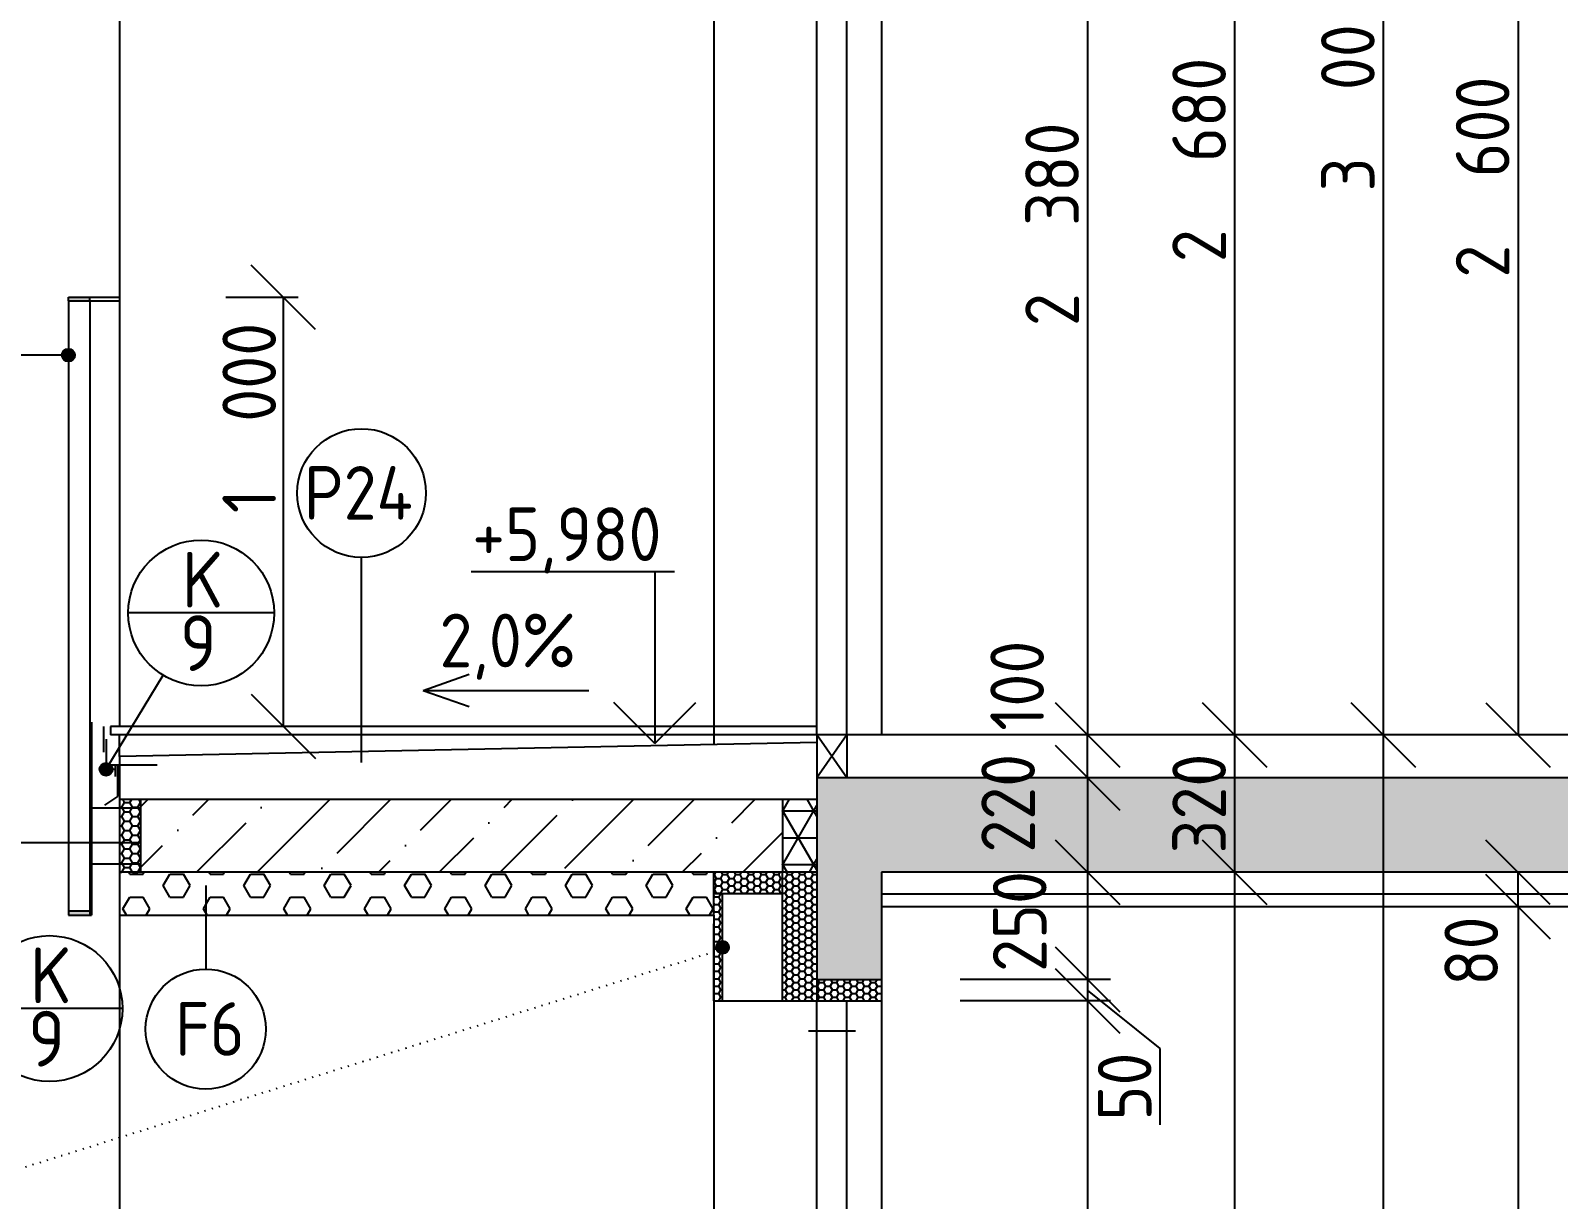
# Model space of a CAD drawing. Extents: x 3792242 to 5145247, y -1546315 to -1031918.
# Drawn here: x 3982709 to 3986268, y -1529840 to -1527116 of the extents above; entities that cross this region are included whole.
import ezdxf

# ---------------------------------------------------------------- set-up
doc = ezdxf.new("R2010")
doc.units = 0
doc.header["$MEASUREMENT"] = 0
doc.linetypes.add('ACAD_ISO07W100', pattern=[3.5, 0.5, -3])
doc.layers.get('0').update_dxf_attribs({"linetype": 'CONTINUOUS'})
doc.layers.get('Defpoints').update_dxf_attribs({"color": 61, "linetype": 'CONTINUOUS'})
for name, color, linetype in [('KÓTY', 4, 'CONTINUOUS'), ('MÚRY', 1, 'CONTINUOUS'), ('OKNÁ', 143, 'CONTINUOUS'), ('POZEMOK', 7, 'CONTINUOUS'), ('TENKÁ', 7, 'CONTINUOUS'), ('ŠRAFY', 82, 'CONTINUOUS'), ('šrafy-múry', 8, 'CONTINUOUS')]:
    doc.layers.add(name, color=color, linetype=linetype)
doc.styles.add('STYLE1', font='isocp.shx')
doc.dimstyles.new('STANDARD 50', dxfattribs={"dimtxt": 125, "dimasz": 140, "dimexe": 10, "dimexo": 200, "dimgap": 20, "dimtad": 1, "dimdsep": 46, "dimlunit": 6, "dimtxsty": 'STYLE1', "dimblk1": 'OBLIQUE', "dimblk2": 'OBLIQUE', "dimsah": 1, "dimcen": 2.5, "dimse1": 1, "dimse2": 1, "dimadec": 0, "dimazin": 0, "dimtfac": 1, "dimtmove": 1, "dimatfit": 3, "dimldrblk": 'OBLIQUE', "dimfxl": 1, "dimtolj": 1, "dimtzin": 0, "dimarcsym": 0})
doc.dimstyles.new('STANDARD-50', dxfattribs={"dimtxt": 125, "dimasz": 150, "dimexe": 10, "dimexo": 200, "dimgap": 20, "dimtad": 1, "dimdsep": 46, "dimlunit": 6, "dimtxsty": 'STYLE1', "dimblk1": 'OBLIQUE', "dimblk2": 'OBLIQUE', "dimsah": 1, "dimcen": 2.5, "dimse1": 1, "dimse2": 1, "dimadec": 0, "dimazin": 0, "dimtfac": 1, "dimtmove": 1, "dimatfit": 3, "dimldrblk": 'OBLIQUE', "dimfxl": 1, "dimtolj": 1, "dimtzin": 0, "dimarcsym": 0})
pattern_1 = [(0, (-447053.063, -28997.075), (15, 8.660254038), [10, -20]), (120, (-447053.063, -28997.075), (-15, 8.660254038), [10, -20]), (60, (-447053.063, -28997.075), (1e-14, 17.320508076), [-20, 10])]

# ---------------------------------------------------------------- blocks, each defined once
blk = doc.blocks.new('tp20')
at = {"layer": 'TENKÁ', "color": 253}
for p, q in [((4381550.1, -1316758.2), (4381550.1, -1316828.2)), ((4381431.4, -1316818.2), (4381528.6, -1316818.2)), ((4381518.9, -1316818.2), (4381518.9, -1316828.2)), ((4381528.6, -1316818.2), (4381528.6, -1316845)), ((4381528.6, -1316818.2), (4381538.6, -1316818.2)), ((4381550.1, -1316828.2), (4381528.6, -1316828.2))]:
    blk.add_line(p, q, dxfattribs=at)
blk = doc.blocks.new('_OBLIQUE')
at = {"color": 0, "linetype": 'ByBlock'}
blk.add_line((-0.5, -0.5), (0.5, 0.5), dxfattribs=at)
blk = doc.blocks.new('*D52164')
at = {"layer": 'Defpoints', "color": 0}
for p in [(3985171.4, -1528757.3), (3985171.4, -1528757.3), (3985171.4, -1528857.3)]:
    blk.add_point(p, dxfattribs=at)
at = {"layer": 'KÓTY', "color": 0, "lineweight": -2, "ltscale": 0.25}
blk.add_line((3985171.4, -1528857.3), (3985171.4, -1528757.3), dxfattribs=at)
at = {"layer": 'KÓTY', "color": 0, "linetype": 'ByBlock', "lineweight": -2, "xscale": 150, "yscale": 150, "zscale": 150}
for p, rotation in [((3985171.4, -1528757.3), 90), ((3985171.4, -1528857.3), 270)]:
    blk.add_blockref('_OBLIQUE', p, dxfattribs=dict(at, rotation=rotation))
at = {"layer": 'KÓTY', "color": 0, "insert": (3985007.4, -1528642.6), "char_height": 125, "attachment_point": 5, "rotation": 90, "style": 'STYLE1'}
blk.add_mtext('\\A1;100', dxfattribs=at)
blk = doc.blocks.new('*D52166')
at = {"layer": 'Defpoints', "color": 0}
for p in [(3985171.4, -1528857.3), (3985171.4, -1529077.3), (3985171.4, -1529077.3)]:
    blk.add_point(p, dxfattribs=at)
at = {"layer": 'KÓTY', "color": 0, "lineweight": -2, "ltscale": 0.25}
blk.add_line((3985171.4, -1528857.3), (3985171.4, -1529077.3), dxfattribs=at)
at = {"layer": 'KÓTY', "color": 0, "linetype": 'ByBlock', "lineweight": -2, "xscale": 150, "yscale": 150, "zscale": 150}
for p, rotation in [((3985171.4, -1528857.3), 90), ((3985171.4, -1529077.3), 270)]:
    blk.add_blockref('_OBLIQUE', p, dxfattribs=dict(at, rotation=rotation))
at = {"layer": 'KÓTY', "color": 0, "insert": (3984986.4, -1528916.6), "char_height": 125, "attachment_point": 5, "rotation": 90, "style": 'STYLE1'}
blk.add_mtext('\\A1;220', dxfattribs=at)
blk = doc.blocks.new('*D52167')
at = {"layer": 'Defpoints', "color": 0}
for p in [(3984690.9, -1526377.3), (3984690.9, -1528757.3), (3985171.4, -1528757.3)]:
    blk.add_point(p, dxfattribs=at)
at = {"layer": 'KÓTY', "color": 0, "lineweight": -2, "ltscale": 0.25}
blk.add_line((3985171.4, -1526377.3), (3985171.4, -1528757.3), dxfattribs=at)
at = {"layer": 'KÓTY', "color": 0, "linetype": 'ByBlock', "lineweight": -2, "xscale": 150, "yscale": 150, "zscale": 150}
for p, rotation in [((3985171.4, -1526377.3), 90), ((3985171.4, -1528757.3), 270)]:
    blk.add_blockref('_OBLIQUE', p, dxfattribs=dict(at, rotation=rotation))
at = {"layer": 'KÓTY', "color": 0, "insert": (3985088.9, -1527567.3), "char_height": 125, "attachment_point": 5, "rotation": 90, "style": 'STYLE1'}
blk.add_mtext('\\A1;2ﾠ380', dxfattribs=at)
blk = doc.blocks.new('*D52170')
at = {"layer": 'Defpoints', "color": 0}
for p in [(3984690.9, -1529077.3), (3984690.9, -1529327.3), (3985171.4, -1529327.3)]:
    blk.add_point(p, dxfattribs=at)
at = {"layer": 'KÓTY', "color": 0, "lineweight": -2, "ltscale": 0.25}
blk.add_line((3985171.4, -1529077.3), (3985171.4, -1529327.3), dxfattribs=at)
at = {"layer": 'KÓTY', "color": 0, "linetype": 'ByBlock', "lineweight": -2, "xscale": 150, "yscale": 150, "zscale": 150}
for p, rotation in [((3985171.4, -1529077.3), 90), ((3985171.4, -1529327.3), 270)]:
    blk.add_blockref('_OBLIQUE', p, dxfattribs=dict(at, rotation=rotation))
at = {"layer": 'KÓTY', "color": 0, "insert": (3985013.4, -1529192.1), "char_height": 125, "attachment_point": 5, "rotation": 90, "style": 'STYLE1'}
blk.add_mtext('\\A1;250', dxfattribs=at)
blk = doc.blocks.new('*D52172')
at = {"layer": 'Defpoints', "color": 0}
for p in [(3984690.9, -1529377.3), (3984690.9, -1531757.3), (3985171.4, -1531757.3)]:
    blk.add_point(p, dxfattribs=at)
at = {"layer": 'KÓTY', "color": 0, "lineweight": -2, "ltscale": 0.25}
blk.add_line((3985171.4, -1529377.3), (3985171.4, -1531757.3), dxfattribs=at)
at = {"layer": 'KÓTY', "color": 0, "linetype": 'ByBlock', "lineweight": -2, "xscale": 150, "yscale": 150, "zscale": 150}
for p, rotation in [((3985171.4, -1529377.3), 90), ((3985171.4, -1531757.3), 270)]:
    blk.add_blockref('_OBLIQUE', p, dxfattribs=dict(at, rotation=rotation))
at = {"layer": 'KÓTY', "color": 0, "insert": (3985088.9, -1530567.3), "char_height": 125, "attachment_point": 5, "rotation": 90, "style": 'STYLE1'}
blk.add_mtext('\\A1;2ﾠ380', dxfattribs=at)
blk = doc.blocks.new('*D52173')
at = {"layer": 'Defpoints', "color": 0}
for p in [(3984690.9, -1529327.3), (3984690.9, -1529377.3), (3985171.4, -1529377.3)]:
    blk.add_point(p, dxfattribs=at)
at = {"layer": 'KÓTY', "color": 0, "lineweight": -2, "ltscale": 0.25}
for p, q in [((3985171.4, -1529327.3), (3985171.4, -1529377.3)), ((3985340.4, -1529488.1), (3985171.4, -1529352.3)), ((3985340.4, -1529665.7), (3985340.4, -1529488.1))]:
    blk.add_line(p, q, dxfattribs=at)
at = {"layer": 'KÓTY', "color": 0, "linetype": 'ByBlock', "lineweight": -2, "xscale": 150, "yscale": 150, "zscale": 150}
for p, rotation in [((3985171.4, -1529327.3), 90), ((3985171.4, -1529377.3), 270)]:
    blk.add_blockref('_OBLIQUE', p, dxfattribs=dict(at, rotation=rotation))
at = {"layer": 'KÓTY', "color": 0, "insert": (3985257.9, -1529576.9), "char_height": 125, "attachment_point": 5, "rotation": 90, "style": 'STYLE1'}
blk.add_mtext('\\A1;50', dxfattribs=at)
blk = doc.blocks.new('*D52180')
at = {"layer": 'Defpoints', "color": 0}
for p in [(3984690.9, -1526077.3), (3984690.9, -1528757.3), (3985513.9, -1528757.3)]:
    blk.add_point(p, dxfattribs=at)
at = {"layer": 'KÓTY', "color": 0, "lineweight": -2, "ltscale": 0.25}
blk.add_line((3985513.9, -1526077.3), (3985513.9, -1528757.3), dxfattribs=at)
at = {"layer": 'KÓTY', "color": 0, "linetype": 'ByBlock', "lineweight": -2, "xscale": 150, "yscale": 150, "zscale": 150}
for p, rotation in [((3985513.9, -1526077.3), 90), ((3985513.9, -1528757.3), 270)]:
    blk.add_blockref('_OBLIQUE', p, dxfattribs=dict(at, rotation=rotation))
at = {"layer": 'KÓTY', "color": 0, "insert": (3985431.4, -1527417.3), "char_height": 125, "attachment_point": 5, "rotation": 90, "style": 'STYLE1'}
blk.add_mtext('\\A1;2ﾠ680', dxfattribs=at)
blk = doc.blocks.new('*D52181')
at = {"layer": 'Defpoints', "color": 0}
for p in [(3985513.9, -1528757.3), (3985513.9, -1529077.3), (3985513.9, -1529077.3)]:
    blk.add_point(p, dxfattribs=at)
at = {"layer": 'KÓTY', "color": 0, "lineweight": -2, "ltscale": 0.25}
blk.add_line((3985513.9, -1528757.3), (3985513.9, -1529077.3), dxfattribs=at)
at = {"layer": 'KÓTY', "color": 0, "linetype": 'ByBlock', "lineweight": -2, "xscale": 150, "yscale": 150, "zscale": 150}
for p, rotation in [((3985513.9, -1528757.3), 90), ((3985513.9, -1529077.3), 270)]:
    blk.add_blockref('_OBLIQUE', p, dxfattribs=dict(at, rotation=rotation))
at = {"layer": 'KÓTY', "color": 0, "insert": (3985431.4, -1528917.3), "char_height": 125, "attachment_point": 5, "rotation": 90, "style": 'STYLE1'}
blk.add_mtext('\\A1;320', dxfattribs=at)
blk = doc.blocks.new('*D52182')
at = {"layer": 'Defpoints', "color": 0}
for p in [(3984690.9, -1529077.3), (3984690.9, -1531757.3), (3985513.9, -1531757.3)]:
    blk.add_point(p, dxfattribs=at)
at = {"layer": 'KÓTY', "color": 0, "lineweight": -2, "ltscale": 0.25}
blk.add_line((3985513.9, -1529077.3), (3985513.9, -1531757.3), dxfattribs=at)
at = {"layer": 'KÓTY', "color": 0, "linetype": 'ByBlock', "lineweight": -2, "xscale": 150, "yscale": 150, "zscale": 150}
for p, rotation in [((3985513.9, -1529077.3), 90), ((3985513.9, -1531757.3), 270)]:
    blk.add_blockref('_OBLIQUE', p, dxfattribs=dict(at, rotation=rotation))
at = {"layer": 'KÓTY', "color": 0, "insert": (3985431.4, -1530417.3), "char_height": 125, "attachment_point": 5, "rotation": 90, "style": 'STYLE1'}
blk.add_mtext('\\A1;2ﾠ680', dxfattribs=at)
blk = doc.blocks.new('*D52187')
at = {"layer": 'Defpoints', "color": 0}
for p in [(3985860.4, -1525757.3), (3985860.4, -1528757.3), (3985860.4, -1528757.3)]:
    blk.add_point(p, dxfattribs=at)
at = {"layer": 'KÓTY', "color": 0, "lineweight": -2, "ltscale": 0.25}
blk.add_line((3985860.4, -1525757.3), (3985860.4, -1528757.3), dxfattribs=at)
at = {"layer": 'KÓTY', "color": 0, "linetype": 'ByBlock', "lineweight": -2, "xscale": 150, "yscale": 150, "zscale": 150}
for p, rotation in [((3985860.4, -1525757.3), 90), ((3985860.4, -1528757.3), 270)]:
    blk.add_blockref('_OBLIQUE', p, dxfattribs=dict(at, rotation=rotation))
at = {"layer": 'KÓTY', "color": 0, "insert": (3985777.9, -1527257.3), "char_height": 125, "attachment_point": 5, "rotation": 90, "style": 'STYLE1'}
blk.add_mtext('\\A1;3ﾠ000', dxfattribs=at)
blk = doc.blocks.new('*D52188')
at = {"layer": 'Defpoints', "color": 0}
for p in [(3985860.4, -1528757.3), (3985860.4, -1531757.3), (3985860.4, -1531757.3)]:
    blk.add_point(p, dxfattribs=at)
at = {"layer": 'KÓTY', "color": 0, "lineweight": -2, "ltscale": 0.25}
blk.add_line((3985860.4, -1528757.3), (3985860.4, -1531757.3), dxfattribs=at)
at = {"layer": 'KÓTY', "color": 0, "linetype": 'ByBlock', "lineweight": -2, "xscale": 150, "yscale": 150, "zscale": 150}
for p, rotation in [((3985860.4, -1528757.3), 90), ((3985860.4, -1531757.3), 270)]:
    blk.add_blockref('_OBLIQUE', p, dxfattribs=dict(at, rotation=rotation))
at = {"layer": 'KÓTY', "color": 0, "insert": (3985777.9, -1530257.3), "char_height": 125, "attachment_point": 5, "rotation": 90, "style": 'STYLE1'}
blk.add_mtext('\\A1;3ﾠ000', dxfattribs=at)
blk = doc.blocks.new('*D52191')
at = {"layer": 'Defpoints', "color": 0}
for p in [(3985834.9, -1526157.3), (3985834.9, -1528757.3), (3986174.4, -1528757.3)]:
    blk.add_point(p, dxfattribs=at)
at = {"layer": 'KÓTY', "color": 0, "lineweight": -2, "ltscale": 0.25}
blk.add_line((3986174.4, -1526157.3), (3986174.4, -1528757.3), dxfattribs=at)
at = {"layer": 'KÓTY', "color": 0, "linetype": 'ByBlock', "lineweight": -2, "xscale": 150, "yscale": 150, "zscale": 150}
for p, rotation in [((3986174.4, -1526157.3), 90), ((3986174.4, -1528757.3), 270)]:
    blk.add_blockref('_OBLIQUE', p, dxfattribs=dict(at, rotation=rotation))
at = {"layer": 'KÓTY', "color": 0, "insert": (3986091.9, -1527457.3), "char_height": 125, "attachment_point": 5, "rotation": 90, "style": 'STYLE1'}
blk.add_mtext('\\A1;2ﾠ600', dxfattribs=at)
blk = doc.blocks.new('*D52193')
at = {"layer": 'Defpoints', "color": 0}
for p in [(3985834.9, -1529157.3), (3985834.9, -1531757.3), (3986174.4, -1531757.3)]:
    blk.add_point(p, dxfattribs=at)
at = {"layer": 'KÓTY', "color": 0, "lineweight": -2, "ltscale": 0.25}
blk.add_line((3986174.4, -1529157.3), (3986174.4, -1531757.3), dxfattribs=at)
at = {"layer": 'KÓTY', "color": 0, "linetype": 'ByBlock', "lineweight": -2, "xscale": 150, "yscale": 150, "zscale": 150}
for p, rotation in [((3986174.4, -1529157.3), 90), ((3986174.4, -1531757.3), 270)]:
    blk.add_blockref('_OBLIQUE', p, dxfattribs=dict(at, rotation=rotation))
at = {"layer": 'KÓTY', "color": 0, "insert": (3986091.9, -1530457.3), "char_height": 125, "attachment_point": 5, "rotation": 90, "style": 'STYLE1'}
blk.add_mtext('\\A1;2ﾠ600', dxfattribs=at)
blk = doc.blocks.new('*D52194')
at = {"layer": 'Defpoints', "color": 0}
for p in [(3986174.4, -1529077.3), (3986174.4, -1529077.3), (3986174.4, -1529157.3)]:
    blk.add_point(p, dxfattribs=at)
at = {"layer": 'KÓTY', "color": 0, "lineweight": -2, "ltscale": 0.25}
blk.add_line((3986174.4, -1529157.3), (3986174.4, -1529077.3), dxfattribs=at)
at = {"layer": 'KÓTY', "color": 0, "linetype": 'ByBlock', "lineweight": -2, "xscale": 150, "yscale": 150, "zscale": 150}
for p, rotation in [((3986174.4, -1529077.3), 90), ((3986174.4, -1529157.3), 270)]:
    blk.add_blockref('_OBLIQUE', p, dxfattribs=dict(at, rotation=rotation))
at = {"layer": 'KÓTY', "color": 0, "insert": (3986065.4, -1529261.1), "char_height": 125, "attachment_point": 5, "rotation": 90, "style": 'STYLE1'}
blk.add_mtext('\\A1;80', dxfattribs=at)
blk = doc.blocks.new('*D52258')
at = {"layer": 'Defpoints', "color": 0}
for p in [(3984103.4, -1526377.3), (3981308.9, -1528757.3), (3984478.4, -1528757.3)]:
    blk.add_point(p, dxfattribs=at)
at = {"layer": 'KÓTY', "color": 0, "lineweight": -2, "ltscale": 0.25}
blk.add_line((3981308.9, -1526377.3), (3981308.9, -1528757.3), dxfattribs=at)
at = {"layer": 'KÓTY', "color": 0, "linetype": 'ByBlock', "lineweight": -2, "xscale": 150, "yscale": 150, "zscale": 150}
for p, rotation in [((3981308.9, -1526377.3), 90), ((3981308.9, -1528757.3), 270)]:
    blk.add_blockref('_OBLIQUE', p, dxfattribs=dict(at, rotation=rotation))
at = {"layer": 'KÓTY', "color": 0, "insert": (3981226.4, -1527567.3), "char_height": 125, "attachment_point": 5, "rotation": 90, "style": 'STYLE1'}
blk.add_mtext('\\A1;2ﾠ380', dxfattribs=at)
blk = doc.blocks.new('*D52266')
at = {"layer": 'Defpoints', "color": 0}
for p in [(3984103.4, -1529377.3), (3981308.9, -1531757.3), (3984478.4, -1531757.3)]:
    blk.add_point(p, dxfattribs=at)
at = {"layer": 'KÓTY', "color": 0, "lineweight": -2, "ltscale": 0.25}
blk.add_line((3981308.9, -1529377.3), (3981308.9, -1531757.3), dxfattribs=at)
at = {"layer": 'KÓTY', "color": 0, "linetype": 'ByBlock', "lineweight": -2, "xscale": 150, "yscale": 150, "zscale": 150}
for p, rotation in [((3981308.9, -1529377.3), 90), ((3981308.9, -1531757.3), 270)]:
    blk.add_blockref('_OBLIQUE', p, dxfattribs=dict(at, rotation=rotation))
at = {"layer": 'KÓTY', "color": 0, "insert": (3981226.4, -1530567.3), "char_height": 125, "attachment_point": 5, "rotation": 90, "style": 'STYLE1'}
blk.add_mtext('\\A1;2ﾠ380', dxfattribs=at)
blk = doc.blocks.new('*D52274')
at = {"layer": 'Defpoints', "color": 0}
for p in [(3982915.9, -1527737.3), (3982915.9, -1528737.3), (3983297.4, -1528737.3)]:
    blk.add_point(p, dxfattribs=at)
at = {"layer": 'KÓTY', "color": 0, "lineweight": -2, "ltscale": 0.25}
blk.add_line((3983297.4, -1527737.3), (3983297.4, -1528737.3), dxfattribs=at)
at = {"layer": 'KÓTY', "color": 0, "linetype": 'ByBlock', "lineweight": -2, "xscale": 150, "yscale": 150, "zscale": 150}
for p, rotation in [((3983297.4, -1527737.3), 90), ((3983297.4, -1528737.3), 270)]:
    blk.add_blockref('_OBLIQUE', p, dxfattribs=dict(at, rotation=rotation))
at = {"layer": 'KÓTY', "color": 0, "insert": (3983218.2, -1528018.6), "char_height": 125, "attachment_point": 5, "rotation": 90, "style": 'STYLE1'}
blk.add_mtext('\\A1;1ﾠ000', dxfattribs=at)
blk = doc.blocks.new('*D52375')
at = {"layer": 'Defpoints', "color": 0}
for p in [(3984103.4, -1526377.3), (3981308.9, -1528757.3), (3984478.4, -1528757.3)]:
    blk.add_point(p, dxfattribs=at)
at = {"layer": 'KÓTY', "color": 0, "lineweight": -2, "ltscale": 0.25}
blk.add_line((3981308.9, -1526377.3), (3981308.9, -1528757.3), dxfattribs=at)
at = {"layer": 'KÓTY', "color": 0, "linetype": 'ByBlock', "lineweight": -2, "xscale": 150, "yscale": 150, "zscale": 150}
for p, rotation in [((3981308.9, -1526377.3), 90), ((3981308.9, -1528757.3), 270)]:
    blk.add_blockref('_OBLIQUE', p, dxfattribs=dict(at, rotation=rotation))
at = {"layer": 'KÓTY', "color": 0, "insert": (3981226.4, -1527567.3), "char_height": 125, "attachment_point": 5, "rotation": 90, "style": 'STYLE1'}
blk.add_mtext('\\A1;2ﾠ380', dxfattribs=at)
blk = doc.blocks.new('*D52376')
at = {"layer": 'Defpoints', "color": 0}
for p in [(3984103.4, -1529177.3), (3981308.9, -1529377.3), (3984103.4, -1529377.3)]:
    blk.add_point(p, dxfattribs=at)
at = {"layer": 'KÓTY', "color": 0, "lineweight": -2, "ltscale": 0.25}
blk.add_line((3981308.9, -1529177.3), (3981308.9, -1529377.3), dxfattribs=at)
at = {"layer": 'KÓTY', "color": 0, "linetype": 'ByBlock', "lineweight": -2, "xscale": 150, "yscale": 150, "zscale": 150}
for p, rotation in [((3981308.9, -1529177.3), 90), ((3981308.9, -1529377.3), 270)]:
    blk.add_blockref('_OBLIQUE', p, dxfattribs=dict(at, rotation=rotation))
at = {"layer": 'KÓTY', "color": 0, "insert": (3981151.4, -1529366.1), "char_height": 125, "attachment_point": 5, "rotation": 90, "style": 'STYLE1'}
blk.add_mtext('\\A1;200', dxfattribs=at)
blk = doc.blocks.new('*D52377')
at = {"layer": 'Defpoints', "color": 0}
for p in [(3982915.9, -1528807.3), (3980965.9, -1529177.3), (3982915.9, -1529177.3)]:
    blk.add_point(p, dxfattribs=at)
at = {"layer": 'KÓTY', "color": 0, "lineweight": -2, "ltscale": 0.25}
blk.add_line((3980965.9, -1528807.3), (3980965.9, -1529177.3), dxfattribs=at)
at = {"layer": 'KÓTY', "color": 0, "linetype": 'ByBlock', "lineweight": -2, "xscale": 140, "yscale": 140, "zscale": 140}
for p, rotation in [((3980965.9, -1528807.3), 90), ((3980965.9, -1529177.3), 270)]:
    blk.add_blockref('_OBLIQUE', p, dxfattribs=dict(at, rotation=rotation))
at = {"layer": 'KÓTY', "color": 0, "insert": (3980883.4, -1528992.3), "char_height": 125, "attachment_point": 5, "rotation": 90, "style": 'STYLE1'}
blk.add_mtext('\\A1;370', dxfattribs=at)
blk = doc.blocks.new('*D52378')
at = {"layer": 'Defpoints', "color": 0}
for p in [(3984478.4, -1528757.3), (3981308.9, -1528907.3), (3984253.4, -1528907.3)]:
    blk.add_point(p, dxfattribs=at)
at = {"layer": 'KÓTY', "color": 0, "lineweight": -2, "ltscale": 0.25}
blk.add_line((3981308.9, -1528757.3), (3981308.9, -1528907.3), dxfattribs=at)
at = {"layer": 'KÓTY', "color": 0, "linetype": 'ByBlock', "lineweight": -2, "xscale": 150, "yscale": 150, "zscale": 150}
for p, rotation in [((3981308.9, -1528757.3), 90), ((3981308.9, -1528907.3), 270)]:
    blk.add_blockref('_OBLIQUE', p, dxfattribs=dict(at, rotation=rotation))
at = {"layer": 'KÓTY', "color": 0, "insert": (3981148.3, -1528656.6), "char_height": 125, "attachment_point": 5, "rotation": 90, "style": 'STYLE1'}
blk.add_mtext('\\A1;150', dxfattribs=at)
blk = doc.blocks.new('*D52379')
at = {"layer": 'Defpoints', "color": 0}
for p in [(3984328.4, -1528907.3), (3981308.9, -1529077.3), (3984328.4, -1529077.3)]:
    blk.add_point(p, dxfattribs=at)
at = {"layer": 'KÓTY', "color": 0, "lineweight": -2, "ltscale": 0.25}
blk.add_line((3981308.9, -1528907.3), (3981308.9, -1529077.3), dxfattribs=at)
at = {"layer": 'KÓTY', "color": 0, "linetype": 'ByBlock', "lineweight": -2, "xscale": 150, "yscale": 150, "zscale": 150}
for p, rotation in [((3981308.9, -1528907.3), 90), ((3981308.9, -1529077.3), 270)]:
    blk.add_blockref('_OBLIQUE', p, dxfattribs=dict(at, rotation=rotation))
at = {"layer": 'KÓTY', "color": 0, "insert": (3981152.9, -1529046.1), "char_height": 125, "attachment_point": 5, "rotation": 90, "style": 'STYLE1'}
blk.add_mtext('\\A1;170', dxfattribs=at)
blk = doc.blocks.new('*D52380')
at = {"layer": 'Defpoints', "color": 0}
for p in [(3982915.9, -1529077.3), (3981308.9, -1529177.3), (3982915.9, -1529177.3)]:
    blk.add_point(p, dxfattribs=at)
at = {"layer": 'KÓTY', "color": 0, "lineweight": -2, "ltscale": 0.25}
for p, q in [((3981308.9, -1529077.3), (3981308.9, -1529177.3)), ((3981541.3, -1529204.1), (3981308.9, -1529127.3)), ((3981541.3, -1529444.2), (3981541.3, -1529204.1))]:
    blk.add_line(p, q, dxfattribs=at)
at = {"layer": 'KÓTY', "color": 0, "linetype": 'ByBlock', "lineweight": -2, "xscale": 150, "yscale": 150, "zscale": 150}
for p, rotation in [((3981308.9, -1529077.3), 90), ((3981308.9, -1529177.3), 270)]:
    blk.add_blockref('_OBLIQUE', p, dxfattribs=dict(at, rotation=rotation))
at = {"layer": 'KÓTY', "color": 0, "insert": (3981458.8, -1529324.1), "char_height": 125, "attachment_point": 5, "rotation": 90, "style": 'STYLE1'}
blk.add_mtext('\\A1;100', dxfattribs=at)

msp = doc.modelspace()

# ---------------------------------------------------------------- hatches: boundary and pattern name
at = {"layer": 'POZEMOK', "ltscale": 0.15}
h = msp.add_hatch(color=253, dxfattribs=at)
h.dxf.hatch_style = 1
h.paths.add_polyline_path([(3982846.937, -1527737.345), (3982846.937, -1527745.345), (3982796.937, -1527745.345), (3982796.937, -1527737.345)])
h = msp.add_hatch(color=253, dxfattribs=at)
h.dxf.hatch_style = 1
h.paths.add_polyline_path([(3982850.937, -1529177.345), (3982850.937, -1529057.345), (3982850.937, -1528927.345), (3982850.937, -1528727.345), (3982846.937, -1528727.345), (3982846.937, -1528807.345), (3982846.937, -1529007.345), (3982846.937, -1529167.345), (3982846.937, -1529177.345)])
h = msp.add_hatch(color=253, dxfattribs=at)
h.dxf.hatch_style = 1
h.paths.add_polyline_path([(3982796.937, -1529177.345), (3982796.937, -1529167.345), (3982846.937, -1529167.345), (3982846.937, -1529177.345)])
at = {"layer": 'TENKÁ'}
h = msp.add_hatch(color=256, dxfattribs=at)
h.dxf.hatch_style = 1
h.paths.add_polyline_path([(3982781.937, -1527872.345, 2.41421356), (3982796.937, -1527857.345, 0.41421356)])
h = msp.add_hatch(color=256, dxfattribs=at)
h.dxf.hatch_style = 1
h.paths.add_polyline_path([(3982869.737, -1528837.345, -2.41421356), (3982884.737, -1528852.345, -0.41421356)])
h = msp.add_hatch(color=256, dxfattribs=at)
h.dxf.hatch_style = 1
h.paths.add_polyline_path([(3984320.937, -1529237.345, 2.41421356), (3984335.937, -1529252.345, 0.41421356)])
at = {"layer": 'ŠRAFY'}
h = msp.add_hatch(dxfattribs=at)
h.set_pattern_fill('HONEY', color=256, scale=100)
h.set_pattern_definition([(0, (-474341.063, -28883.075), (18.75, 10.825317547), [12.5, -25]), (120, (-474341.063, -28883.075), (-18.75, 10.825317547), [12.5, -25]), (60, (-474341.063, -28883.075), (7e-15, 21.650635095), [-25, 12.5])])
h.paths.add_polyline_path([(3982915.937, -1528907.345), (3982915.937, -1529077.345), (3982965.937, -1529077.345), (3982965.937, -1528907.345)])
h = msp.add_hatch(dxfattribs=at)
h.set_pattern_fill('NET3', color=256, scale=500, angle=180)
h.set_pattern_definition([(0, (-413468.06, -22997.075), (0, 62.5), []), (60, (-413468.06, -22997.075), (-54.1265877, 31.25), []), (120, (-413468.06, -22997.075), (-54.1265877, -31.25), [])])
h.paths.add_polyline_path([(3984540.937, -1529077.345), (3984460.937, -1529077.345), (3984460.937, -1528947.345), (3984460.937, -1528907.345), (3984540.937, -1528907.345)])
h = msp.add_hatch(dxfattribs=at)
h.set_pattern_fill('HEX', color=256, scale=250)
h.set_pattern_definition([(0, (-465029.063, -16947.075), (0, 54.12658774), [31.25, -62.5]), (120, (-465029.063, -16947.075), (-46.875, -27.06329387), [31.25, -62.5]), (60, (-464997.813, -16947.075), (-46.875, 27.06329387), [31.25, -62.5])])
h.paths.add_polyline_path([(3982965.937, -1529077.345), (3982915.937, -1529077.345), (3982915.937, -1529177.345), (3983116.937, -1529177.345), (3984300.937, -1529177.345), (3984300.937, -1529127.345), (3984300.937, -1529077.345)])
h = msp.add_hatch(dxfattribs=at)
h.set_pattern_fill('HONEY', color=256, scale=80)
h.set_pattern_definition(pattern_1)
h.paths.add_polyline_path([(3984300.937, -1529127.345), (3984320.937, -1529127.345), (3984460.937, -1529127.345), (3984460.937, -1529077.345), (3984300.937, -1529077.345)])
h = msp.add_hatch(dxfattribs=at)
h.set_pattern_fill('HONEY', color=256, scale=80)
h.set_pattern_definition(pattern_1)
h.paths.add_polyline_path([(3984460.937, -1529077.345), (3984460.937, -1529127.345), (3984460.937, -1529377.345), (3984540.937, -1529377.345), (3984540.937, -1529077.345)])
h = msp.add_hatch(dxfattribs=at)
h.set_pattern_fill('HONEY', color=256, scale=80)
h.set_pattern_definition([(0, (-441372.707, -28997.075), (15, 8.660254038), [10, -20]), (120, (-441372.707, -28997.075), (-15, 8.660254038), [10, -20]), (60, (-441372.707, -28997.075), (1e-14, 17.320508076), [-20, 10])])
h.paths.add_polyline_path([(3984300.937, -1529377.345), (3984300.937, -1529237.345), (3984300.937, -1529127.345), (3984320.937, -1529127.345), (3984320.937, -1529377.345)])
h = msp.add_hatch(dxfattribs=at)
h.set_pattern_fill('HONEY', color=256, scale=80)
h.set_pattern_definition(pattern_1)
h.paths.add_polyline_path([(3984540.937, -1529327.345), (3984540.937, -1529377.345), (3984690.937, -1529377.345), (3984690.937, -1529327.345)])
at = {"layer": 'šrafy-múry'}
h = msp.add_hatch(dxfattribs=at)
h.set_pattern_fill('ANSI36', color=253, scale=800, angle=360)
h.set_pattern_definition([(45, (226757.26, 886.43), (53.0330086, 194.4543648), [250, -50, 0, -50])])
h.paths.add_polyline_path([(3984610.937, -1528857.345), (3984540.937, -1528857.345), (3984540.937, -1528907.345), (3984540.937, -1529077.345), (3984540.937, -1529327.345), (3984690.937, -1529327.345), (3984690.937, -1529077.345), (3989765.937, -1529077.345), (3989765.937, -1529327.345), (3990065.937, -1529327.345), (3990065.937, -1529077.345), (3993260.937, -1529077.345), (3993375.937, -1529077.345), (3996375.937, -1529077.345), (3996375.937, -1529327.345), (3996675.937, -1529327.345), (3996675.937, -1529077.345), (4000795.937, -1529077.345), (4000910.937, -1529077.345), (4002795.937, -1529077.345), (4002795.937, -1529327.345), (4003095.937, -1529327.345), (4003095.937, -1529077.345), (4006120.937, -1529077.345), (4006235.937, -1529077.345), (4009215.937, -1529077.345), (4009215.937, -1529327.345), (4009515.937, -1529327.345), (4009515.937, -1529077.345), (4011920.937, -1529077.345), (4012035.937, -1529077.345), (4013635.937, -1529077.345), (4013750.937, -1529077.345), (4015635.937, -1529077.345), (4015635.937, -1529327.345), (4015885.937, -1529327.345), (4015885.937, -1528857.345), (4015635.937, -1528857.345), (4013750.937, -1528857.345), (4013635.937, -1528857.345), (4012035.937, -1528857.345), (4011920.937, -1528857.345), (4009515.937, -1528857.345), (4009215.937, -1528857.345), (4006235.937, -1528857.345), (4006120.937, -1528857.345), (4003095.937, -1528857.345), (4002795.937, -1528857.345), (4000910.937, -1528857.345), (4000795.937, -1528857.345), (3996675.937, -1528857.345), (3996375.937, -1528857.345)])
h = msp.add_hatch(dxfattribs=at)
h.set_pattern_fill('ANSI36', color=253, scale=800, angle=360)
h.set_pattern_definition([(45, (-410202.74, 3886.43), (53.0330086, 194.4543648), [250, -50, 0, -50])])
h.paths.add_polyline_path([(3984460.937, -1528907.345), (3982965.937, -1528907.345), (3982965.937, -1529007.345), (3982965.937, -1529047.345), (3982965.937, -1529077.345), (3984300.937, -1529077.345), (3984460.937, -1529077.345)])

# ---------------------------------------------------------------- linework, layer by layer
at = {"layer": 'KÓTY', "ltscale": 0.25}
for p, q in [((3983163.937, -1527737.345), (3983332.437, -1527737.345)), ((3985224.84, -1529327.345), (3984874.84, -1529327.345)), ((3985224.84, -1529377.345), (3984874.84, -1529377.345))]:
    msp.add_line(p, q, dxfattribs=at)
at = {"layer": 'KÓTY', "linetype": 'ACAD_ISO07W100', "ltscale": 5}
msp.add_line((3984335.937, -1529252.345), (3982557.937, -1529808.075), dxfattribs=at)
at = {"layer": 'MÚRY'}
for p, q in [((3984540.937, -1528757.345), (3984540.937, -1528774.845)), ((3989765.937, -1528757.345), (3984540.937, -1528757.345)), ((3984540.937, -1528774.845), (3982915.937, -1528807.345)), ((3982915.937, -1528807.345), (3982915.937, -1529177.345)), ((3989765.937, -1529077.345), (3984690.937, -1529077.345)), ((3984690.937, -1529077.345), (3984690.937, -1529377.345)), ((3982915.937, -1529177.345), (3984300.937, -1529177.345)), ((3984300.937, -1529177.345), (3984300.937, -1529377.345)), ((3984300.937, -1529377.345), (3984300.937, -1529197.345)), ((3984300.937, -1529377.345), (3984690.937, -1529377.345))]:
    msp.add_line(p, q, dxfattribs=at)
at = {"layer": 'OKNÁ', "ltscale": 0.25}
for p, q in [((3984540.937, -1528757.345), (3984540.937, -1526377.345)), ((3984610.937, -1528757.345), (3984610.937, -1526377.345)), ((3983479.937, -1528821.251), (3983479.937, -1528343.575)), ((3982965.937, -1529008.667), (3982296.437, -1529008.667)), ((3983116.937, -1529107.971), (3983116.937, -1529302.963)), ((3984540.937, -1531757.345), (3984540.937, -1529377.345)), ((3984610.937, -1531757.345), (3984610.937, -1529377.345)), ((3984630.937, -1529447.345), (3984520.937, -1529447.345))]:
    msp.add_line(p, q, dxfattribs=at)
for centre, radius in [((3983479.937, -1528193.575), 150), ((3983116.937, -1529442.963), 140)]:
    msp.add_circle(centre, radius, dxfattribs=at)
at = {"layer": 'POZEMOK', "color": 253, "ltscale": 0.15}
for p, q in [((3982796.937, -1527745.345), (3982796.937, -1527737.345)), ((3982796.937, -1527737.345), (3982846.937, -1527737.345)), ((3982796.937, -1527745.345), (3982796.937, -1529177.345)), ((3982796.937, -1527745.345), (3982846.937, -1527745.345)), ((3982846.937, -1527745.345), (3982846.937, -1527737.345)), ((3982846.937, -1527737.345), (3982915.937, -1527737.345)), ((3982846.937, -1527745.345), (3982846.937, -1529007.345)), ((3982846.937, -1527745.345), (3982915.937, -1527745.345)), ((3982850.937, -1528727.345), (3982850.937, -1529177.345)), ((3982846.937, -1528807.345), (3982846.937, -1529177.345)), ((3982850.937, -1528927.345), (3982965.937, -1528927.345)), ((3982850.937, -1529057.345), (3982965.937, -1529057.345)), ((3982796.937, -1529167.345), (3982846.937, -1529167.345)), ((3982796.937, -1529177.345), (3982850.937, -1529177.345))]:
    msp.add_line(p, q, dxfattribs=at)
at = {"layer": 'TENKÁ'}
for p, q in [((3982915.937, -1526177.345), (3982915.937, -1528737.345)), ((3982884.737, -1528837.345), (3983017.928, -1528618.326)), ((3983730.887, -1528616.745), (3983623.687, -1528654.345)), ((3984009.687, -1528654.345), (3983623.687, -1528654.345)), ((3983730.887, -1528691.945), (3983623.687, -1528654.345)), ((3984540.937, -1528737.345), (3982894.737, -1528737.345)), ((3982894.737, -1528737.345), (3982894.737, -1528757.345)), ((3984540.937, -1528757.345), (3982894.737, -1528757.345)), ((3982915.937, -1528807.345), (3982915.937, -1528757.345)), ((3984610.937, -1528857.345), (3984540.937, -1528757.345)), ((3984610.937, -1528757.345), (3984540.937, -1528857.345)), ((3984610.937, -1528757.345), (3984610.937, -1528857.345)), ((3984540.937, -1528774.845), (3984540.937, -1528857.345)), ((3984540.937, -1528857.345), (3984540.937, -1529377.345)), ((4015885.937, -1528857.345), (3984540.937, -1528857.345)), ((3982915.937, -1528907.345), (3984540.937, -1528907.345)), ((3982965.937, -1529077.345), (3982965.937, -1528907.345)), ((3984460.937, -1528907.345), (3984460.937, -1529077.345)), ((3984540.937, -1529077.345), (3982915.937, -1529077.345)), ((3984300.937, -1529177.345), (3984300.937, -1529077.345)), ((3984460.937, -1529127.345), (3984460.937, -1529077.345)), ((3984320.937, -1529127.345), (3984300.937, -1529127.345)), ((3984320.937, -1529377.345), (3984320.937, -1529127.345)), ((3984460.937, -1529127.345), (3984320.937, -1529127.345)), ((3984460.937, -1529377.345), (3984460.937, -1529127.345)), ((3984690.937, -1529127.345), (3989765.937, -1529127.345)), ((3982915.937, -1529177.345), (3982915.937, -1531737.345)), ((3984690.937, -1529157.345), (3989765.937, -1529157.345)), ((3984540.937, -1529327.345), (3984690.937, -1529327.345))]:
    msp.add_line(p, q, dxfattribs=at)
at = {"layer": 'TENKÁ', "ltscale": 10}
for p, q in [((3984300.937, -1526377.345), (3984300.937, -1528779.645)), ((3984690.937, -1526377.345), (3984690.937, -1528757.345)), ((3984300.937, -1529377.345), (3984300.937, -1531757.345)), ((3984690.937, -1529377.345), (3984690.937, -1531757.345))]:
    msp.add_line(p, q, dxfattribs=at)
at = {"layer": 'TENKÁ', "ltscale": 0.25}
for p, q in [((3982775.737, -1527872.345), (3982443.834, -1527872.345)), ((3982796.937, -1527872.345), (3982465.034, -1527872.345)), ((3983276.259, -1528473.075), (3982936.259, -1528473.075)), ((3982922.759, -1529395.075), (3982582.759, -1529395.075))]:
    msp.add_line(p, q, dxfattribs=at)
at = {"layer": 'TENKÁ', "linetype": 'ByBlock', "ltscale": 0.25}
for p, q in [((3984209.298, -1528377.345), (3983735.4, -1528377.345)), ((3984163.493, -1528377.345), (3984163.493, -1528777.345)), ((3984163.493, -1528777.345), (3984068.034, -1528681.886)), ((3984163.493, -1528777.345), (3984258.953, -1528681.886))]:
    msp.add_line(p, q, dxfattribs=at)
at = {"layer": 'TENKÁ', "color": 253}
for p, q in [((3982879.737, -1528797.345), (3982879.737, -1528737.345)), ((3982879.737, -1528797.345), (3982879.737, -1528737.345)), ((3982911.237, -1528830.345), (3982911.237, -1528900.845)), ((3982911.237, -1528900.845), (3982881.237, -1528920.845))]:
    msp.add_line(p, q, dxfattribs=at)
at = {"layer": 'TENKÁ'}
for centre in [(3982796.937, -1527872.345), (3982884.737, -1528837.345), (3984320.937, -1529252.345)]:
    msp.add_circle(centre, 15, dxfattribs=at)
at = {"layer": 'TENKÁ', "ltscale": 0.25}
for centre in [(3983106.259, -1528473.075), (3982752.759, -1529395.075)]:
    msp.add_circle(centre, 170, dxfattribs=at)

# ---------------------------------------------------------------- block references
at = {"layer": 'TENKÁ', "xscale": -1}
msp.add_blockref('tp20', (8364434.875, -212009.192), dxfattribs=at)
msp.add_blockref('tp20', (8364434.875, -212009.192), dxfattribs=at)

# ---------------------------------------------------------------- texts
at = {"layer": 'TENKÁ', "ltscale": 0.25, "style": 'STYLE1'}
for s, p in [('P24', (3983345.632, -1528255.753)), ('+5,980', (3983737.836, -1528352.019)), ('2,0%', (3983661.519, -1528599.635)), ('F6', (3983045.632, -1529505.141))]:
    msp.add_text(s, height=125, dxfattribs=at).set_placement(p)
at = {"layer": 'TENKÁ', "style": 'STYLE1'}
for s, p in [('K', (3983061.229, -1528460.575)), ('9', (3983056.729, -1528608.212)), ('K', (3982707.729, -1529382.575)), ('9', (3982703.229, -1529530.212))]:
    msp.add_text(s, height=130, dxfattribs=at).set_placement(p)

# ---------------------------------------------------------------- dimensions: what is measured, and where the dimension line sits
at = {"layer": 'KÓTY', "ltscale": 0.25}
for base, p1, p2, picture, middle in [((3985860.437, -1528757.345), (3985860.437, -1525757.345), (3985860.437, -1528757.345), '*D52187', (3985777.894, -1527257.345)), ((3985513.937, -1528757.345), (3984690.937, -1526077.345), (3984690.937, -1528757.345), '*D52180', (3985431.394, -1527417.345)), ((3986174.437, -1528757.345), (3985834.937, -1526157.345), (3985834.937, -1528757.345), '*D52191', (3986091.894, -1527457.345)), ((3981308.937, -1528757.345), (3984103.437, -1526377.345), (3984478.437, -1528757.345), '*D52258', (3981226.394, -1527567.345)), ((3981308.937, -1528757.345), (3984103.437, -1526377.345), (3984478.437, -1528757.345), '*D52375', (3981226.394, -1527567.345)), ((3985513.937, -1529077.345), (3985513.937, -1528757.345), (3985513.937, -1529077.345), '*D52181', (3985431.437, -1528917.345)), ((3985860.437, -1531757.345), (3985860.437, -1528757.345), (3985860.437, -1531757.345), '*D52188', (3985777.894, -1530257.345)), ((3985171.437, -1529077.345), (3985171.437, -1528857.345), (3985171.437, -1529077.345), '*D52166', (3984986.437, -1528916.595)), ((3985513.937, -1531757.345), (3984690.937, -1529077.345), (3984690.937, -1531757.345), '*D52182', (3985431.394, -1530417.345)), ((3986174.437, -1531757.345), (3985834.937, -1529157.345), (3985834.937, -1531757.345), '*D52193', (3986091.894, -1530457.345)), ((3981308.937, -1531757.345), (3984103.437, -1529377.345), (3984478.437, -1531757.345), '*D52266', (3981226.394, -1530567.345))]:
    dim = msp.add_linear_dim(base=base, p1=p1, p2=p2, angle=90, dimstyle='STANDARD-50', override={"dimtxsty": 'STYLE1', "dimldrblk": 'OBLIQUE'}, dxfattribs=at)
    dim.commit()
    dim.dimension.update_dxf_attribs({"geometry": picture, "text_midpoint": middle})
for base, p1, p2, dimstyle, picture, middle in [((3985171.437, -1528757.345), (3984690.937, -1526377.345), (3984690.937, -1528757.345), 'STANDARD-50', '*D52167', (3985088.894, -1527567.345)), ((3980965.937, -1529177.345), (3982915.937, -1528807.345), (3982915.937, -1529177.345), 'STANDARD 50', '*D52377', (3980883.437, -1528992.345)), ((3985171.437, -1531757.345), (3984690.937, -1529377.345), (3984690.937, -1531757.345), 'STANDARD-50', '*D52172', (3985088.894, -1530567.345))]:
    dim = msp.add_linear_dim(base=base, p1=p1, p2=p2, angle=90, dimstyle=dimstyle, dxfattribs=at)
    dim.commit()
    dim.dimension.update_dxf_attribs({"geometry": picture, "text_midpoint": middle})
for base, p1, p2, picture, middle in [((3983297.437, -1528737.345), (3982915.937, -1527737.345), (3982915.937, -1528737.345), '*D52274', (3983300.759, -1528018.575)), ((3985171.437, -1528757.345), (3985171.437, -1528857.345), (3985171.437, -1528757.345), '*D52164', (3985089.937, -1528642.575)), ((3981308.937, -1528907.345), (3984478.437, -1528757.345), (3984253.437, -1528907.345), '*D52378', (3981230.759, -1528656.575)), ((3981308.937, -1529077.345), (3984328.437, -1528907.345), (3984328.437, -1529077.345), '*D52379', (3981235.437, -1529046.075)), ((3981308.937, -1529177.345), (3982915.937, -1529077.345), (3982915.937, -1529177.345), '*D52380', (3981541.259, -1529224.075)), ((3985171.437, -1529327.345), (3984690.937, -1529077.345), (3984690.937, -1529327.345), '*D52170', (3985095.937, -1529192.075)), ((3986174.437, -1529077.345), (3986174.437, -1529157.345), (3986174.437, -1529077.345), '*D52194', (3986147.937, -1529261.075)), ((3981308.937, -1529377.345), (3984103.437, -1529177.345), (3984103.437, -1529377.345), '*D52376', (3981233.937, -1529366.075))]:
    dim = msp.add_linear_dim(base=base, p1=p1, p2=p2, angle=90, dimstyle='STANDARD-50', override={"dimtxsty": 'STYLE1', "dimldrblk": 'OBLIQUE'}, dxfattribs=at)
    dim.commit()
    dim.dimension.update_dxf_attribs({"geometry": picture, "text_midpoint": middle, "dimtype": 160})
dim = msp.add_linear_dim(base=(3985171.437, -1529377.345), p1=(3984690.937, -1529327.345), p2=(3984690.937, -1529377.345), angle=90, dimstyle='STANDARD-50', dxfattribs=at)
dim.commit()
dim.dimension.update_dxf_attribs({"geometry": '*D52173', "text_midpoint": (3985340.437, -1529508.075), "dimtype": 160})

doc.saveas('drawing.dxf')
